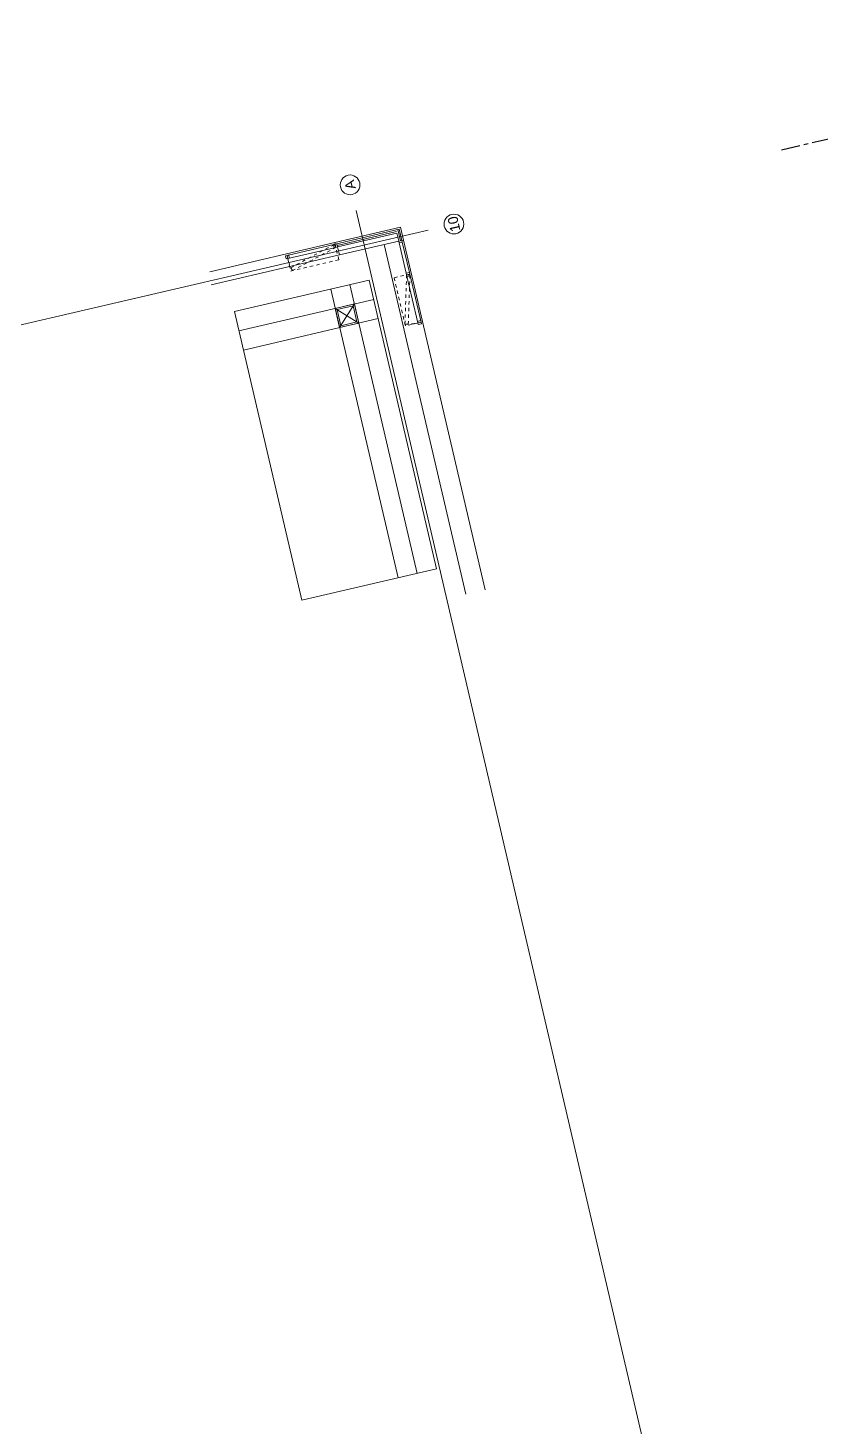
# Model space of a CAD drawing. Header units: metres. Extents: x -49 to 867749, y -579737 to 170817.
# Drawn here: x 867400.84 to 867424.91, y -409012.08 to -408969.6 of the extents above; entities that cross this region are included whole.
import ezdxf
from ezdxf.enums import TextEntityAlignment as Align

# ---------------------------------------------------------------- set-up
doc = ezdxf.new("R2010")
doc.units = ezdxf.units.M
doc.header["$MEASUREMENT"] = 0
doc.linetypes.add('01', pattern=[0.15, 0.1, -0.05])
doc.linetypes.add('AXES2', pattern=[1.125, 0.75, -0.125, 0.125, -0.125])
doc.layers.add('00-AXE-0.00', color=14, linetype='AXES2')
doc.layers.add('ACSP - Béton', color=252, linetype='Continuous', lineweight=18)
doc.styles.get("Standard").update_dxf_attribs({"font": 'arial.ttf'})

# ---------------------------------------------------------------- blocks, each defined once
blk = doc.blocks.new('A$C7248341E')
at = {"layer": '00-AXE-0.00'}
blk.add_line((-596042.922, -139671.358), (-596042.922, -139655.034), dxfattribs=at)
blk = doc.blocks.new('fen150')
for points in [[(-1.6, -0.1), (-1.55, -0.1), (-1.55, 0), (-1.6, 0)], [(-1.55, -0.1), (-1.5, -0.1), (-1.5, 0), (-1.55, 0)], [(-0.05, -0.1), (0, -0.1), (0, 0), (-0.05, 0)], [(-1.55, -0.1), (-0.05, -0.1), (-0.05, 0), (-1.55, 0)], [(-0.1, -0.1), (-0.05, -0.1), (-0.05, 0), (-0.1, 0)]]:
    blk.add_lwpolyline(points, close=True)
at = {"linetype": '01'}
blk.add_lwpolyline([(-1.55, 0), (-1.55, 0.388), (-0.05, 0.388), (-0.05, 0)], dxfattribs=at)
blk.add_lwpolyline([(-1.525, 0.292), (-0.076, -0.097), (-0.05, 0), (-1.499, 0.388)], close=True, dxfattribs=at)
blk.add_arc((-0.05, 0), 1.5, 165, 180, dxfattribs=at)
blk = doc.blocks.new('Eclairage-Pl-60x60')
for p, q in [((-0.3, 0.3), (0.3, -0.3)), ((-0.3, -0.3), (0.3, 0.3))]:
    blk.add_line(p, q)
for points in [[(-0.3, -0.3), (0.3, -0.3), (0.3, 0.3), (-0.3, 0.3)], [(-0.25, -0.25), (0.25, -0.25), (0.25, 0.25), (-0.25, 0.25)]]:
    blk.add_lwpolyline(points, close=True)

msp = doc.modelspace()

# ---------------------------------------------------------------- linework, layer by layer
at = {"layer": 'ACSP - Béton'}
for p, q in [((867424.846, -409035.399), (867410.801, -408975.147)), ((867412.993, -408975.74), (867397.096, -408979.445)), ((867410.155, -408976.119), (867406.357, -408977.004)), ((867414.133, -408986.795), (867411.658, -408976.179)), ((867414.717, -408986.659), (867412.243, -408976.043)), ((867410.295, -408976.497), (867406.399, -408977.405)), ((867412.074, -408986.299), (867410.031, -408977.534)), ((867412.658, -408986.163), (867410.615, -408977.398)), ((867407.246, -408978.799), (867411.336, -408977.846)), ((867407.382, -408979.384), (867411.472, -408978.43))]:
    msp.add_line(p, q, dxfattribs=at)
at = {"layer": 'ACSP - Béton', "ltscale": 0.1}
for p, q in [((867412.028, -408975.785), (867410.227, -408976.205)), ((867412.145, -408976.066), (867412.066, -408975.725))]:
    msp.add_line(p, q, dxfattribs=at)
at = {"layer": 'ACSP - Béton'}
for points in [[(867412.194, -408976.054), (867412.114, -408975.714), (867410.166, -408976.168), (867410.155, -408976.119), (867412.152, -408975.654), (867412.243, -408976.043)], [(867410.238, -408976.254), (867410.295, -408976.497), (867412.096, -408976.077), (867412.04, -408975.834)], [(867412.194, -408976.054), (867412.205, -408976.103), (867412.108, -408976.126), (867412.096, -408976.077)], [(867412.205, -408976.103), (867412.421, -408977.028), (867412.323, -408977.051), (867412.108, -408976.126)], [(867409.152, -408986.98), (867407.109, -408978.215), (867411.2, -408977.262), (867413.243, -408986.027)]]:
    msp.add_lwpolyline(points, close=True, dxfattribs=at)
at = {"layer": 'ACSP - Béton', "linetype": 'Continuous'}
for centre in [(867410.62, -408974.368), (867413.772, -408975.558)]:
    msp.add_circle(centre, 0.3, dxfattribs=at)

# ---------------------------------------------------------------- block references
at = {"layer": 'ACSP - Béton'}
for name, p, rotation in [('A$C7248341E', (596105.417, 139804.489), 103.1212703830424), ('fen150', (867412.323, -408977.051), 103.1212703798635), ('Eclairage-Pl-60x60', (867410.527, -408978.343), 103.1212703798635)]:
    msp.add_blockref(name, p, dxfattribs=dict(at, rotation=rotation))
at = {"layer": 'ACSP - Béton', "xscale": -1, "rotation": 193.1212703823545}
msp.add_blockref('fen150', (867410.238, -408976.254), dxfattribs=at)

# ---------------------------------------------------------------- texts
at = {"layer": 'ACSP - Béton'}
for s, p in [('A', (867410.62, -408974.368)), ('10', (867413.772, -408975.558))]:
    msp.add_text(s, height=0.3, rotation=103.1213, dxfattribs=at).set_placement(p, align=Align.MIDDLE_CENTER)

doc.saveas('drawing.dxf')
